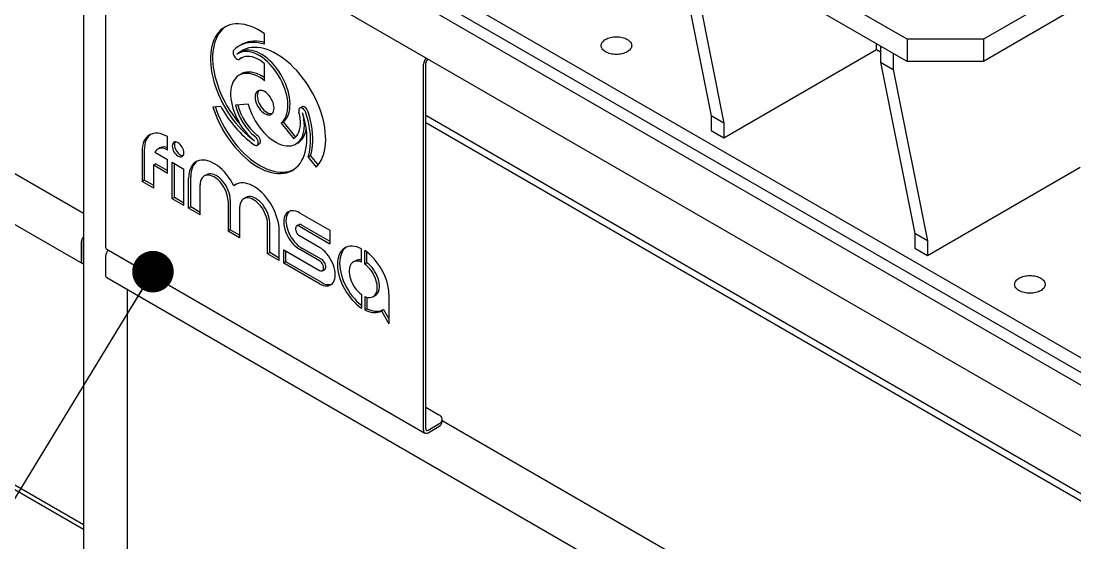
# Model space of a CAD drawing. Header units: millimetres. Extents: x 1293 to 41893, y 1011 to 26911.
# Drawn here: x 5289 to 6070, y 21392 to 21778 of the extents above; entities that cross this region are included whole.
import ezdxf

# ---------------------------------------------------------------- set-up
doc = ezdxf.new("R2010")
doc.units = ezdxf.units.MM
doc.header["$LTSCALE"] = 50
for name, color, linetype in [('CAPA_1', 7, 'Continuous'), ('MAQUINAS', 11, 'Continuous'), ('STRUC', 4, 'Continuous')]:
    doc.layers.add(name, color=color, linetype=linetype)
doc.dimstyles.new('SLDDIMSTYLE2', dxfattribs={"dimtxt": 0.18, "dimasz": 30.769231, "dimexe": 0, "dimexo": 0.0625, "dimgap": 0, "dimtad": 0, "dimtih": 1, "dimtoh": 1, "dimdec": 0, "dimrnd": 1e-09, "dimzin": 0, "dimdsep": 46, "dimtxsty": 'Standard', "dimblk1": 'DOT', "dimblk2": 'DOT', "dimsah": 1, "dimcen": 0.09, "dimadec": 0, "dimazin": 0, "dimtfac": 30.769231, "dimtdec": 0, "dimtofl": 0, "dimtmove": 0, "dimatfit": 3, "dimldrblk": 'DOT', "dimfxl": 1, "dimfrac": 2, "dimtolj": 1, "dimtzin": 0, "dimarcsym": 0})

# ---------------------------------------------------------------- blocks, each defined once
blk = doc.blocks.new('_Dot')
at = {"color": 0, "linetype": 'ByBlock', "lineweight": -2}
blk.add_line((-0.5, 0), (-1, 0), dxfattribs=at)
at = {"color": 0, "linetype": 'ByBlock', "const_width": 0.5}
blk.add_lwpolyline([(-0.25, 0, 1), (0.25, 0, 1)], format="xyb", close=True, dxfattribs=at)

msp = doc.modelspace()

# ---------------------------------------------------------------- linework, layer by layer
at = {"color": 7, "linetype": 'Continuous', "lineweight": 25}
for p, q in [((6321.8907492, 21365.9189006), (4397.9894335, 22476.5634894)), ((4397.3947699, 22439.3173358), (6289.9317767, 21346.7789771)), ((5335.524534, 21635.9376985), (4414.5131048, 22167.6262793)), ((4398.2362867, 22139.4332408), (5334.6830172, 21598.8340503)), ((4413.671588, 21937.7621488), (5335.524534, 21405.5877707)), ((4413.671588, 21934.3060211), (5335.524534, 21402.131643)), ((5335.524534, 21896.7746074), (5335.524534, 21267.5210397)), ((5351.8016823, 21882.6871532), (5351.8016823, 21611.5215706)), ((5469.676386, 21761.2605577), (5469.676386, 21769.0977515)), ((5452.4169991, 21760.9962408), (5450.8066813, 21760.0666241)), ((5451.9114512, 21755.4975338), (5450.3011334, 21754.5679171)), ((5451.0559628, 21750.2837013), (5452.6662807, 21751.213318)), ((5452.6662807, 21751.213318), (5452.8281349, 21751.323372)), ((5453.1197494, 21751.5449376), (5452.8281349, 21751.323372)), ((5590.798023, 21750.3803022), (5590.7245784, 21750.3379035)), ((5469.676386, 21734.2805725), (5469.676386, 21746.8297406)), ((5587.5039427, 21475.453552), (5587.5039427, 21746.6191345)), ((5589.1142606, 21476.3831687), (5589.1142606, 21747.5487512)), ((5452.3516491, 21739.2751257), (5450.7413312, 21738.345509)), ((5457.4910335, 21716.9430015), (5448.1115281, 21716.1043324)), ((5437.3205798, 21715.139459), (5431.3795637, 21714.6082426)), ((5497.3717933, 21714.9749556), (5495.7614754, 21714.0453389)), ((5483.4720564, 21703.8037096), (5481.8617386, 21702.8740929)), ((5481.8617386, 21702.8740929), (5491.186839, 21691.2737566)), ((5483.4720564, 21703.8037096), (5492.6124683, 21692.4331241)), ((6257.3513501, 21317.3816583), (5589.1142606, 21703.1467189)), ((5397.8000981, 21682.9340255), (5397.8000981, 21692.8739888)), ((5464.1298378, 21686.5382673), (5465.7401556, 21687.467884)), ((5491.2260808, 21691.2964104), (5491.186839, 21691.2737566)), ((5491.1942577, 21691.275364), (5491.186839, 21691.2737566)), ((5492.8233953, 21687.4506896), (5494.4337132, 21688.3803063)), ((5378.8631461, 21681.8387397), (5378.8631461, 21659.7720212)), ((5380.4734639, 21682.7683564), (5380.4734639, 21660.701638)), ((5388.3711247, 21681.3198821), (5397.8000981, 21675.8766516)), ((5392.1070538, 21684.5868514), (5390.4967359, 21683.6572347)), ((5503.6249159, 21678.7337441), (5502.014598, 21677.8041273)), ((5502.0167843, 21677.8122438), (5502.014598, 21677.8041273)), ((5502.014598, 21677.8041273), (5507.9732083, 21670.3916728)), ((5503.6271021, 21678.7418605), (5502.0167843, 21677.8122438)), ((5503.6271021, 21678.7418605), (5503.6249159, 21678.7337441)), ((5503.6249159, 21678.7337441), (5509.2132983, 21671.7818494)), ((5389.0810627, 21672.8293138), (5387.4707448, 21671.8996971)), ((5387.4707448, 21654.8029603), (5387.4707448, 21671.8996971)), ((5387.4707448, 21671.8996971), (5397.8000981, 21665.9366883)), ((5389.0810627, 21672.8293138), (5397.8000981, 21667.7959217)), ((5397.8000981, 21665.9366883), (5397.8000981, 21675.8766516)), ((5401.2432159, 21673.888982), (5409.8510102, 21668.9198081)), ((5401.2432159, 21646.852282), (5401.2432159, 21673.888982)), ((5402.8535337, 21647.7818987), (5402.8535337, 21672.9593653)), ((5409.8510102, 21641.883108), (5409.8510102, 21668.9198081)), ((5413.294128, 21639.8954385), (5413.294128, 21662.1609562)), ((5414.9044458, 21640.8250552), (5414.9044458, 21663.0905728)), ((5426.5380357, 21664.7102686), (5424.9277179, 21663.7806519)), ((5380.4734639, 21660.701638), (5378.8631461, 21659.7720212)), ((5387.4707448, 21654.8029603), (5378.8631461, 21659.7720212)), ((5387.4707448, 21656.6621937), (5380.4734639, 21660.701638)), ((5421.9019224, 21634.9262645), (5421.9019224, 21657.1657939)), ((5448.4743712, 21657.4924607), (5446.8640534, 21656.562844)), ((5448.9369109, 21657.8512672), (5448.4743712, 21657.4924607)), ((5402.8535337, 21647.7818987), (5401.2432159, 21646.852282)), ((5409.8510102, 21641.883108), (5401.2432159, 21646.852282)), ((5409.8510102, 21643.7423414), (5402.8535337, 21647.7818987)), ((5455.8039823, 21647.8153973), (5454.1936645, 21646.8857806)), ((5414.9044458, 21640.8250552), (5413.294128, 21639.8954385)), ((5421.9019224, 21634.9262645), (5413.294128, 21639.8954385)), ((5421.9019224, 21636.7854979), (5414.9044458, 21640.8250552)), ((5442.5600746, 21645.2660848), (5442.5600746, 21623.0005671)), ((5444.1703925, 21646.1957015), (5444.1703925, 21623.9301838)), ((5451.1680321, 21640.2968167), (5451.1680321, 21618.031299)), ((5495.5621773, 21636.4371417), (5517.9203601, 21623.5300375)), ((5444.1703925, 21623.9301838), (5442.5600746, 21623.0005671)), ((5451.1680321, 21618.031299), (5442.5600746, 21623.0005671)), ((5451.1680321, 21619.8905324), (5444.1703925, 21623.9301838)), ((5471.8261843, 21606.1056016), (5471.8261843, 21628.345131)), ((5473.4365022, 21607.0352183), (5473.4365022, 21629.2747477)), ((5480.4339787, 21601.1364277), (5480.4339787, 21623.4019454)), ((5494.9967019, 21627.6422512), (5493.386384, 21626.7126345)), ((5495.5621773, 21626.4971784), (5517.9203601, 21613.5900743)), ((5497.1724952, 21627.4267951), (5517.9203601, 21615.4493077)), ((5517.9203601, 21623.5300375), (5517.9203601, 21613.5900743)), ((5335.2780111, 21615.6274951), (5335.2780111, 21601.5242022)), ((5510.3245447, 21610.8679714), (5495.5621773, 21619.3901047)), ((5333.8411701, 21614.7980245), (5333.8411701, 21600.6947316)), ((5352.7451698, 21609.4362401), (5588.4474302, 21473.3682215)), ((5483.8770965, 21609.0887213), (5510.3245447, 21593.8209344)), ((5483.8770965, 21599.1487581), (5483.8770965, 21609.0887213)), ((5485.4874143, 21600.0783748), (5485.4874143, 21608.1591046)), ((5510.3245447, 21600.9280082), (5495.5621773, 21609.4501415)), ((5511.9348626, 21601.8576249), (5497.1724952, 21610.3797582)), ((5541.5074178, 21599.8602934), (5541.5074178, 21609.8383324)), ((5543.8832966, 21598.4887278), (5543.8832966, 21608.4667667)), ((5545.4936144, 21599.4183445), (5545.4936144, 21607.3413755)), ((5351.8016823, 21604.4296415), (5351.8016823, 21590.3263486)), ((5473.4365022, 21607.0352183), (5471.8261843, 21606.1056016)), ((5480.4339787, 21601.1364277), (5471.8261843, 21606.1056016)), ((5480.4339787, 21602.9956611), (5473.4365022, 21607.0352183)), ((5485.4874143, 21600.0783748), (5483.8770965, 21599.1487581)), ((5511.9348626, 21584.8105879), (5485.4874143, 21600.0783748)), ((5536.9220006, 21600.9135675), (5535.3116828, 21599.9839508)), ((5545.4936144, 21599.4183445), (5543.8832966, 21598.4887278)), ((5510.3245447, 21583.8809712), (5483.8770965, 21599.1487581)), ((5512.500338, 21593.6054784), (5514.1106559, 21594.5350951)), ((5352.6435294, 21588.4656673), (6139.0615659, 21134.4761983)), ((5368.0788307, 21267.5210397), (5368.0788307, 21579.5550575)), ((5561.7483479, 21576.1946083), (5561.7483479, 21554.1946296)), ((5541.5074178, 21575.8986036), (5541.5074178, 21565.9205647)), ((5543.8832966, 21574.527038), (5543.8832966, 21564.548999)), ((5545.4936144, 21573.9601341), (5545.4936144, 21565.4786157)), ((5550.0790316, 21574.4033806), (5551.6893495, 21575.3329973)), ((5545.4936144, 21565.4786157), (5543.8832966, 21564.548999)), ((5556.4129896, 21564.1455358), (5554.8026717, 21563.2159191)), ((5557.7742862, 21564.7966755), (5556.1639683, 21563.8670588)), ((5556.1639683, 21563.8670588), (5561.7483479, 21554.1946296)), ((5557.7742862, 21564.7966755), (5561.7483479, 21557.9133986)), ((5589.1142606, 21492.5390387), (5598.8664287, 21486.9092319)), ((5601.2901254, 21481.6718003), (5601.2901254, 21483.5313359)), ((6156.762906, 21161.8468777), (5601.2901254, 21482.5144883)), ((5590.7245784, 21475.4532497), (5598.8664287, 21480.1534399)), ((5590.7245784, 21473.5937141), (5598.8664287, 21478.2939043))]:
    msp.add_line(p, q, dxfattribs=at)
at = {"color": 7, "linetype": 'Continuous', "lineweight": 25, "flags": 128}
for points in [[(5469.676386, 21769.0977515), (5467.1981003, 21770.7282479), (5464.7137839, 21772.1664616), (5462.2350197, 21773.405687), (5459.7733649, 21774.4401462), (5457.3402969, 21775.2650162), (5454.9471598, 21775.8764509), (5452.6051115, 21776.2715996), (5450.3250717, 21776.44862), (5448.1176709, 21776.4066866), (5445.9932012, 21776.145995), (5443.9615677, 21775.6677607), (5442.0322429, 21774.9742134), (5440.2142222, 21774.0685867), (5438.5159821, 21772.9551031), (5436.9454404, 21771.6389542), (5435.5099199, 21770.1262765), (5434.2161135, 21768.4241227), (5433.0700536, 21766.5404291), (5432.0770837, 21764.4839783), (5431.2418334, 21762.2643585), (5430.5681971, 21759.8919185), (5430.0593155, 21757.3777198), (5429.7175613, 21754.7334848), (5429.5445279, 21751.971542), (5429.5410221, 21749.1047689), (5429.7070603, 21746.1465317), (5430.0418682, 21743.1106231), (5430.5438848, 21740.011198), (5431.2107696, 21736.8627072), (5432.0394132, 21733.6798305), (5433.025952, 21730.4774079), (5434.1657864, 21727.2703706), (5435.4536019, 21724.0736713), (5436.8833942, 21720.9022144), (5438.4484969, 21717.7707868), (5440.1416128, 21714.6939886), (5441.9548477, 21711.6861654), (5443.8797475, 21708.7613408), (5445.9073376, 21705.9331519), (5448.0281642, 21703.2147849), (5450.2323392, 21700.6189141), (5452.5095856, 21698.1576427), (5454.8492859, 21695.8424462), (5457.2405313, 21693.6841193), (5459.6721727, 21691.6927249), (5462.1328727, 21689.8775479)], [(5440.997741, 21774.4918564), (5440.1262999, 21773.8847198), (5438.5557583, 21772.5685709), (5437.1202377, 21771.0558932), (5435.8264314, 21769.3537394), (5434.6803715, 21767.4700458), (5433.6874016, 21765.413595), (5432.8521513, 21763.1939752), (5432.1785149, 21760.8215352), (5431.6696333, 21758.3073365), (5431.3278791, 21755.6631015), (5431.1548458, 21752.9011587), (5431.15134, 21750.0343856), (5431.3173781, 21747.0761484), (5431.652186, 21744.0402398), (5432.1542027, 21740.9408147), (5432.8210875, 21737.7923239), (5433.649731, 21734.6094472), (5434.6362698, 21731.4070246), (5435.7761042, 21728.1999873), (5437.0639198, 21725.003288), (5438.4937121, 21721.8318311), (5440.0588148, 21718.7004035), (5441.7519306, 21715.6236054), (5443.5651655, 21712.6157821), (5445.4900654, 21709.6909575), (5447.5176554, 21706.8627686), (5449.638482, 21704.1444016), (5451.733318, 21701.6721749)], [(5469.676386, 21762.6473787), (5468.8225159, 21762.8553643), (5466.406188, 21763.3095026), (5464.0479471, 21763.5506672), (5461.7577742, 21763.5778374), (5459.5453622, 21763.3908982), (5457.4200751, 21762.9906408), (5455.390908, 21762.3787593), (5453.4664491, 21761.5578434), (5452.4169991, 21760.9962408)], [(5446.7900343, 21756.9503488), (5446.4463738, 21756.4216132), (5446.273161, 21755.717746), (5446.2816613, 21754.884525), (5446.4713218, 21753.9761411), (5446.8298075, 21753.0516736), (5447.3338032, 21752.1712476), (5447.9505303, 21751.3921242), (5448.6398781, 21750.7649758), (5449.3570131, 21750.3305907), (5450.0552943, 21750.1172203), (5450.6893073, 21750.1387417), (5451.2178171, 21750.3937553)], [(5469.676386, 21761.2605577), (5467.2121981, 21761.9257476), (5464.7958702, 21762.3798859), (5462.4376292, 21762.6210505), (5460.1474563, 21762.6482207), (5457.9350444, 21762.4612815), (5455.8097573, 21762.0610241), (5453.7805902, 21761.4491426), (5451.8561312, 21760.6282267), (5450.0445257, 21759.6017508), (5448.3534409, 21758.3740595), (5446.7900343, 21756.9503488)], [(5507.9732083, 21670.3916728), (5509.3622024, 21671.9683372), (5510.6073968, 21673.7319287), (5511.7029856, 21675.6742245), (5512.6438608, 21677.7861688), (5513.4256357, 21680.0579148), (5514.0446651, 21682.4788704), (5514.4980628, 21685.0377482), (5514.7837151, 21687.7226173), (5514.9002899, 21690.5209598), (5514.8472438, 21693.4197284), (5514.6248241, 21696.4054077), (5514.2340678, 21699.4640773), (5513.6767968, 21702.581476), (5512.9556094, 21705.7430692), (5512.073868, 21708.934116), (5511.0356838, 21712.1397383), (5509.8458973, 21715.3449901), (5508.5100557, 21718.5349269), (5507.0343874, 21721.6946759), (5505.4257727, 21724.8095047), (5503.6917116, 21727.8648907), (5501.8402891, 21730.8465882), (5499.8801375, 21733.7406951), (5497.8203958, 21736.5337178), (5495.6706675, 21739.212634), (5493.4409757, 21741.7649532), (5491.1417162, 21744.1787755), (5488.7836092, 21746.4428464), (5486.3776493, 21748.5466098), (5483.9350541, 21750.480257), (5481.4672123, 21752.2347724), (5478.98563, 21753.8019757), (5476.5018775, 21755.1745598), (5474.0275351, 21756.3461252), (5471.5741395, 21757.3112094), (5469.1531295, 21758.0653128), (5466.7757929, 21758.6049193), (5464.453214, 21758.9275132), (5462.1962217, 21759.0315903), (5460.0153392, 21758.9166654), (5457.9207348, 21758.5832743), (5455.9221744, 21758.0329714), (5454.0289763, 21757.2683224), (5452.2499674, 21756.2928927), (5450.5934423, 21755.1112299), (5449.0671245, 21753.7288437)], [(5481.8617386, 21702.8740929), (5483.0347438, 21703.9585081), (5484.0662832, 21705.2389185), (5484.9480514, 21706.705015), (5485.672949, 21708.3449935), (5486.2351394, 21710.1456497), (5486.6300964, 21712.092486), (5486.8546399, 21714.1698274), (5486.9069619, 21716.3609484), (5486.7866414, 21718.6482076), (5486.4946469, 21721.0131891), (5486.0333295, 21723.4368515), (5485.4064034, 21725.899681), (5484.6189163, 21728.3818483), (5483.6772086, 21730.8633683), (5482.5888623, 21733.3242615), (5481.3626401, 21735.7447141), (5480.0084149, 21738.1052381), (5478.5370901, 21740.3868278), (5476.9605119, 21742.5711134), (5475.2913741, 21744.6405081), (5473.5431155, 21746.5783506), (5471.7298121, 21748.3690383), (5469.8660635, 21749.9981537), (5467.9668756, 21751.4525802), (5466.0475394, 21752.7206075), (5464.1235085, 21753.7920263), (5462.2102738, 21754.6582102), (5460.3232397, 21755.312185), (5458.4775995, 21755.7486854), (5456.6882131, 21755.9641969), (5454.9694877, 21755.9569845), (5453.3352614, 21755.7271061), (5451.798692, 21755.2764125), (5450.3721511, 21754.6085326), (5449.0671245, 21753.7288437)], [(5453.613278, 21757.064465), (5452.2037601, 21756.0408466), (5450.9833314, 21754.9617416)], [(5483.4720564, 21703.8037096), (5484.6450616, 21704.8881248), (5485.676601, 21706.1685352), (5486.5583692, 21707.6346317), (5487.2832668, 21709.2746102), (5487.8454573, 21711.0752664), (5488.2404142, 21713.0221027), (5488.4649577, 21715.0994441), (5488.5172798, 21717.2905652), (5488.3969592, 21719.5778243), (5488.1049647, 21721.9428058), (5487.6436473, 21724.3664682), (5487.0167213, 21726.8292977), (5486.2292342, 21729.311465), (5485.2875264, 21731.792985), (5484.1991801, 21734.2538782), (5482.9729579, 21736.6743308), (5481.6187327, 21739.0348548), (5480.1474079, 21741.3164445), (5478.5708298, 21743.5007301), (5476.9016919, 21745.5701248), (5475.1534333, 21747.5079673), (5473.3401299, 21749.298655), (5471.4763814, 21750.9277704), (5469.5771934, 21752.3821969), (5467.6578573, 21753.6502243), (5465.7338263, 21754.721643), (5463.8205916, 21755.5878269), (5461.9335576, 21756.2418017), (5460.0879173, 21756.6783021), (5458.2985309, 21756.8938136), (5456.5798055, 21756.8866012), (5454.9455792, 21756.6567228), (5453.4090099, 21756.2060292), (5451.982469, 21755.5381493), (5451.9114512, 21755.4975338)], [(5469.676386, 21746.8297406), (5467.8459439, 21748.2668975), (5465.9917747, 21749.5051374), (5464.1323514, 21750.5321236), (5462.2861998, 21751.3376241), (5460.4717131, 21751.9136136), (5458.7069693, 21752.2543536), (5457.0095505, 21752.3564493), (5455.3963684, 21752.2188834), (5453.8834951, 21751.8430265), (5452.4860036, 21751.2326233), (5451.2178171, 21750.3937553)], [(5469.676386, 21736.3997219), (5469.3790903, 21736.6037115), (5467.4564677, 21737.8072604), (5465.534316, 21738.8111457), (5463.6281112, 21739.6072848), (5461.7532008, 21740.1892674), (5459.9246807, 21740.552408), (5458.157273, 21740.6937826), (5456.4652077, 21740.612253), (5454.8621084, 21740.3084756), (5453.3608824, 21739.7848964), (5452.3516491, 21739.2751257)], [(5469.676386, 21734.2805725), (5467.7687724, 21735.6740948), (5465.8461499, 21736.8776437), (5463.9239982, 21737.881529), (5462.0177933, 21738.6776681), (5460.142883, 21739.2596507), (5458.3143629, 21739.6227913), (5456.5469551, 21739.7641659), (5454.8548898, 21739.6826363), (5453.2517906, 21739.3788589), (5451.7505645, 21738.8552797), (5450.3632987, 21738.116114), (5449.1011625, 21737.1673133), (5447.9743179, 21736.0165168), (5446.9918377, 21734.6729899), (5446.1616322, 21733.1475499), (5445.4903856, 21731.4524789), (5444.9835026, 21729.6014245), (5444.6450641, 21727.6092904), (5444.4777952, 21725.4921159), (5444.4830426, 21723.2669474), (5444.6607639, 21720.9517007), (5445.0095284, 21718.5650166), (5445.5265279, 21716.1261114), (5446.2076, 21713.6546218), (5447.0472609, 21711.1704466), (5448.0387503, 21708.6935871), (5449.1740852, 21706.2439854), (5450.4441247, 21703.8413644), (5451.838643, 21701.5050683), (5453.3464124, 21699.2539079), (5454.9552931, 21697.106008), (5456.6523315, 21695.0786624), (5458.423864, 21693.188194), (5460.2556271, 21691.4498237), (5462.1328727, 21689.8775479)], [(5476.6880291, 21714.0428059), (5476.6014139, 21715.3636827), (5476.3437011, 21716.7520389), (5475.9212364, 21718.1736885), (5475.3444223, 21719.5936259), (5474.6274619, 21720.9768875), (5473.7880091, 21722.2894127), (5472.846734, 21723.4988829), (5471.826814, 21724.5755168), (5470.7533629, 21725.4928042), (5469.6528125, 21726.2281584), (5468.5522622, 21726.7634726), (5467.4788111, 21727.0855655), (5466.4588911, 21727.1865061), (5465.517616, 21727.063809), (5464.6781632, 21726.7204954), (5463.9612028, 21726.1650187), (5463.3843887, 21725.4110567), (5462.961924, 21724.4771744), (5462.7042112, 21723.3863671), (5462.617596, 21722.1654941), (5462.7042112, 21720.8446173), (5462.961924, 21719.4562611), (5463.3843887, 21718.0346114), (5463.9612028, 21716.614674), (5464.6781632, 21715.2314125), (5465.517616, 21713.9188872), (5466.4588911, 21712.7094171), (5467.4788111, 21711.6327832), (5468.5522622, 21710.7154958), (5469.6528125, 21709.9801415), (5470.7533629, 21709.4448274), (5471.826814, 21709.1227345), (5472.846734, 21709.0217938), (5473.7880091, 21709.1444909), (5474.6274619, 21709.4878046), (5475.3444223, 21710.0432812), (5475.9212364, 21710.7972433), (5476.3437011, 21711.7311256), (5476.6014139, 21712.8219329), (5476.6880291, 21714.0428059)], [(5465.5493012, 21727.0719459), (5464.9947065, 21726.3406734), (5464.5722418, 21725.4067911), (5464.314529, 21724.3159838), (5464.2279138, 21723.0951108), (5464.314529, 21721.774234), (5464.5722418, 21720.3858778), (5464.9947065, 21718.9642281), (5465.5715206, 21717.5442907), (5466.288481, 21716.1610292), (5467.1279338, 21714.8485039), (5468.0692089, 21713.6390338), (5469.0891289, 21712.5623999), (5470.16258, 21711.6451125), (5471.2631304, 21710.9097582), (5472.3636807, 21710.3744441), (5473.4371319, 21710.0523512), (5474.4570519, 21709.9514105), (5475.3666417, 21710.0659707)], [(5457.4910335, 21716.9430015), (5458.2256418, 21714.465064), (5459.116725, 21711.9811046), (5460.1571085, 21709.5111228), (5461.3384158, 21707.0750054), (5462.6511356, 21704.6923664), (5464.0846988, 21702.3823897), (5465.6275631, 21700.1636737), (5467.2673063, 21698.0540822), (5468.9907261, 21696.0706004), (5470.7839466, 21694.2291982), (5472.6325299, 21692.5447014), (5474.5215921, 21691.0306726), (5476.4359238, 21689.6993019), (5478.3601117, 21688.5613087), (5480.2786636, 21687.6258555), (5482.1761323, 21686.9004739), (5484.0372406, 21686.3910043), (5485.8470038, 21686.1015487), (5487.5908509, 21686.0344376), (5489.2547414, 21686.1902113), (5490.8252786, 21686.5676157), (5492.2898176, 21687.163612), (5493.6365666, 21687.9734018), (5494.8546825, 21688.9904649), (5495.9343577, 21690.2066127), (5496.8668993, 21691.6120534), (5497.644799, 21693.1954713), (5498.2617937, 21694.9441176), (5498.7129156, 21696.8439132), (5498.9945326, 21698.8795621), (5499.1043772, 21701.0346744), (5499.0415652, 21703.2918984), (5498.8066021, 21705.6330604), (5498.4013798, 21708.0393106), (5497.8291609, 21710.4912754)], [(5431.3795637, 21714.6082426), (5432.4688553, 21711.4010818), (5433.7079774, 21708.1992766), (5435.0911528, 21705.0177554), (5436.6119323, 21701.8713518), (5438.2632255, 21698.7747359), (5440.0373332, 21695.7423456), (5441.9259837, 21692.7883191), (5443.9203713, 21689.9264296), (5446.0111972, 21687.1700205), (5448.1887131, 21684.5319435), (5450.4427663, 21682.0244984), (5452.7628473, 21679.6593763), (5455.138139, 21677.4476042), (5457.5575666, 21675.3994946), (5460.0098496, 21673.5245967), (5462.4835543, 21671.8316521), (5464.9671473, 21670.3285541), (5467.4490487, 21669.0223109), (5469.9176869, 21667.9190127), (5472.361552, 21667.0238037), (5474.7692494, 21666.3408577), (5477.1295535, 21665.8733589), (5479.4314593, 21665.623487), (5481.6642343, 21665.5924071), (5483.8174684, 21665.7802641), (5485.8811221, 21666.186182), (5487.8455737, 21666.8082683), (5489.701664, 21667.6436225), (5491.4407392, 21668.6883499), (5493.0546907, 21669.9375794), (5494.5359937, 21671.3854866), (5495.8777417, 21673.0253206), (5497.0736787, 21674.8494358), (5498.1182287, 21676.8493273), (5499.0065216, 21679.0156707), (5499.7344158, 21681.3383655), (5500.2985175, 21683.8065822), (5500.6961965, 21686.4088129), (5500.9255988, 21689.1329247), (5500.9856546, 21691.9662167), (5500.8760841, 21694.8954786), (5500.5973981, 21697.9070529), (5500.1508959, 21700.9868982), (5499.5386594, 21704.120655), (5498.7635431, 21707.2937121), (5497.8291609, 21710.4912754)], [(5433.2354856, 21714.77419), (5434.0791731, 21712.3306985), (5435.3182953, 21709.1288933), (5436.7014706, 21705.9473721), (5438.2222501, 21702.8009685), (5439.8735433, 21699.7043526), (5441.647651, 21696.6719623), (5443.5363015, 21693.7179358), (5445.5306892, 21690.8560463), (5447.6215151, 21688.0996372), (5449.7990309, 21685.4615602), (5452.0530841, 21682.9541151), (5454.3731652, 21680.588993), (5456.7484569, 21678.3772209), (5459.1678844, 21676.3291113), (5461.6201674, 21674.4542134), (5464.0938722, 21672.7612688), (5466.5774651, 21671.2581708), (5469.0593666, 21669.9519276), (5471.5280048, 21668.8486294), (5473.9718698, 21667.9534204), (5476.3795673, 21667.2704744), (5478.7398713, 21666.8029756), (5481.0417771, 21666.5531037), (5483.2745522, 21666.5220238), (5485.4277862, 21666.7098808), (5487.4914399, 21667.1157987), (5489.4558915, 21667.737885), (5491.1215686, 21668.475169)], [(5491.1942577, 21691.275364), (5492.3948122, 21692.2226073), (5493.4477781, 21693.3850873), (5494.3426646, 21694.7512223), (5495.0705558, 21696.3074014), (5495.6241998, 21698.0381201), (5495.9980806, 21699.9261352), (5496.1884731, 21701.9526363), (5496.1934805, 21704.0974332), (5496.0130529, 21706.3391571), (5495.6489878, 21708.6554736), (5495.1049125, 21711.0233051)], [(5500.3190081, 21710.4410499), (5499.945523, 21711.3639007), (5499.4292664, 21712.2370819), (5498.8038145, 21713.0038038), (5498.1098453, 21713.6142005), (5497.392493, 21714.0285731), (5496.6984125, 21714.2199719), (5496.0727453, 21714.1759486), (5495.5561834, 21713.8993665), (5495.1823228, 21713.4082138), (5494.9754786, 21712.7344339), (5494.9491033, 21711.9218481), (5495.1049125, 21711.0233051)], [(5501.9293259, 21711.3706666), (5501.5558408, 21712.2935174), (5501.0395842, 21713.1666986), (5500.4141323, 21713.9334205), (5499.7201631, 21714.5438172), (5499.0028108, 21714.9581898), (5498.3087303, 21715.1495886), (5497.6830632, 21715.1055653), (5497.3717933, 21714.9749556)], [(5502.0167843, 21677.8122438), (5502.6808924, 21680.2718616), (5503.1835109, 21682.8685539), (5503.5225128, 21685.5913304), (5503.696463, 21688.4286673), (5503.7046253, 21691.3685558), (5503.5469654, 21694.3985529), (5503.2241503, 21697.5058346), (5502.7375464, 21700.6772494), (5502.0892133, 21703.8993746), (5501.2818949, 21707.1585729), (5500.3190081, 21710.4410499)], [(5503.6271021, 21678.7418605), (5504.2912102, 21681.2014783), (5504.7938288, 21683.7981706), (5505.1328306, 21686.5209471), (5505.3067808, 21689.358284), (5505.3149432, 21692.2981725), (5505.1572832, 21695.3281696), (5504.8344681, 21698.4354513), (5504.3478643, 21701.6068661), (5503.6995311, 21704.8289913), (5502.8922127, 21708.0881896), (5501.9293259, 21711.3706666)], [(5397.8000981, 21692.8739888), (5395.9385791, 21693.842711), (5394.0950914, 21694.5902302), (5392.2874916, 21695.1093057), (5390.5332886, 21695.3949096), (5388.8494743, 21695.4442754), (5387.2523586, 21695.256925), (5385.7574116, 21694.8346731), (5384.3791139, 21694.1816097), (5383.1308162, 21693.3040606), (5382.0246098, 21692.2105261), (5381.0712098, 21690.9115985), (5380.2798511, 21689.4198595), (5379.6581992, 21687.7497588), (5379.2122755, 21685.9174733), (5378.9463993, 21683.9407512), (5378.8631461, 21681.8387397)], [(5385.2399823, 21694.6227214), (5384.741134, 21694.2336773), (5383.6349276, 21693.1401428), (5382.6815276, 21691.8412152), (5381.890169, 21690.3494762), (5381.268517, 21688.6793755), (5380.8225933, 21686.84709), (5380.5567171, 21684.8703679), (5380.4734639, 21682.7683564)], [(5465.7401556, 21687.467884), (5465.9875884, 21687.651725), (5466.346455, 21688.1618199), (5466.5365397, 21688.8508471), (5466.5454798, 21689.6739938), (5466.3726939, 21690.5777243), (5466.0294196, 21691.5032622), (5465.5379825, 21692.3904124), (5464.9303449, 21693.1814768), (5464.2460259, 21693.8250063)], [(5494.4337132, 21688.3803063), (5495.2468844, 21688.9030185), (5496.4650003, 21689.9200816), (5497.5446755, 21691.1362294), (5498.4772171, 21692.5416701), (5499.2551169, 21694.125088), (5499.8721115, 21695.8737343), (5500.3232334, 21697.7735299), (5500.4865097, 21698.7833759)], [(5409.8510102, 21680.9471636), (5409.7683121, 21681.9644996), (5409.5233956, 21683.0382212), (5409.1256728, 21684.1270659), (5408.5904279, 21685.18919), (5407.9382302, 21686.1837767), (5407.1941432, 21687.0726046), (5406.3867617, 21687.8215165), (5405.5471131, 21688.4017322), (5404.7074644, 21688.7909543), (5403.9000829, 21688.9742252), (5403.1559959, 21688.9445018), (5402.5037982, 21688.7029266), (5401.9685533, 21688.258783), (5401.5708305, 21687.6291393), (5401.325914, 21686.8381922), (5401.2432159, 21685.9163376), (5401.325914, 21684.8990016), (5401.5708305, 21683.82528), (5401.9685533, 21682.7364353), (5402.5037982, 21681.6743112), (5403.1559959, 21680.6797245), (5403.9000829, 21679.7908966), (5404.7074644, 21679.0419846), (5405.5471131, 21678.461769), (5406.3867617, 21678.0725469), (5407.1941432, 21677.889276), (5407.9382302, 21677.9189993), (5408.5904279, 21678.1605746), (5409.1256728, 21678.6047182), (5409.5233956, 21679.2343619), (5409.7683121, 21680.0253089), (5409.8510102, 21680.9471636)], [(5403.4176187, 21688.9800784), (5403.1811484, 21688.558756), (5402.9362319, 21687.7678089), (5402.8535337, 21686.8459543), (5402.9362319, 21685.8286183), (5403.1811484, 21684.7548967), (5403.5788712, 21683.666052), (5404.114116, 21682.6039279), (5404.7663137, 21681.6093412), (5405.5104007, 21680.7205133), (5406.3177822, 21679.9716013), (5407.1574309, 21679.3913857), (5407.9970796, 21679.0021636), (5408.804461, 21678.8188927), (5409.2869253, 21678.8130395)], [(5461.8493952, 21686.9210512), (5462.5665409, 21686.526936), (5463.2560103, 21686.357622), (5463.8729619, 21686.4241211), (5464.3772706, 21686.7221083), (5464.7361372, 21687.2322032), (5464.9262219, 21687.9212304), (5464.935162, 21688.7443771), (5464.7623761, 21689.6481076), (5464.4191017, 21690.5736455), (5463.9276647, 21691.4607957), (5463.320027, 21692.2518601), (5462.635708, 21692.8953896)], [(5397.8000981, 21682.9340255), (5396.4836328, 21683.5967338), (5395.1886387, 21684.0540917), (5393.9362368, 21684.2986398), (5392.7468534, 21684.3263894), (5391.6398872, 21684.1368882), (5390.6333924, 21683.7332267), (5389.7437847, 21683.1219886), (5388.9855734, 21682.3131431), (5388.3711247, 21681.3198821)], [(5446.8640534, 21656.562844), (5445.668444, 21658.7810082), (5444.3536695, 21660.9313173), (5442.9313894, 21662.9947017), (5441.4142169, 21664.9528631), (5439.8156065, 21666.788436), (5438.149735, 21668.4851423), (5436.4313757, 21670.0279352), (5434.6757673, 21671.4031329), (5432.898479, 21672.5985399), (5431.1152721, 21673.6035551), (5429.3419603, 21674.4092658), (5427.5942699, 21675.0085268), (5425.8876996, 21675.3960238), (5424.2373837, 21675.5683203), (5422.6579574, 21675.5238884), (5421.1634275, 21675.2631221), (5419.7670477, 21674.788334), (5418.4812014, 21674.1037346), (5417.3172918, 21673.2153949), (5416.2856406, 21672.1311931), (5415.3953967, 21670.8607439), (5414.6544549, 21669.4153141), (5414.0693862, 21667.807722), (5413.645379, 21666.0522239), (5413.3861934, 21664.1643881), (5413.294128, 21662.1609562)], [(5419.6709643, 21674.7461386), (5418.9276096, 21674.1450116), (5417.8959584, 21673.0608098), (5417.0057145, 21671.7903606), (5416.2647728, 21670.3449308), (5415.679704, 21668.7373386), (5415.2556968, 21666.9818406), (5414.9965112, 21665.0940047), (5414.9044458, 21663.0905728)], [(5442.5600746, 21645.2660848), (5442.4613368, 21646.87196), (5442.1891648, 21648.5500133), (5441.748173, 21650.2717966), (5441.1458374, 21652.0081203), (5440.3923695, 21653.7295485), (5439.5005428, 21655.4068977), (5438.4854766, 21657.0117318), (5437.3643793, 21658.5168439), (5436.1562569, 21659.8967177), (5434.8815908, 21661.1279603), (5433.5619904, 21662.1896982), (5432.2198271, 21663.0639318), (5430.8778545, 21663.7358402), (5429.5588232, 21664.1940324), (5428.2850949, 21664.4307408), (5427.078263, 21664.4419523), (5425.9587871, 21664.227477), (5424.9456456, 21663.7909507), (5424.0560145, 21663.1397741), (5423.3049757, 21662.2849864), (5422.7052616, 21661.241079), (5422.2670392, 21660.0257493), (5421.9977376, 21658.6596008), (5421.9019224, 21657.1657939)], [(5444.1703925, 21646.1957015), (5444.0716546, 21647.8015767), (5443.7994827, 21649.47963), (5443.3584908, 21651.2014133), (5442.7561552, 21652.937737), (5442.0026873, 21654.6591652), (5441.1108607, 21656.3365145), (5440.0957944, 21657.9413485), (5438.9746971, 21659.4464606), (5437.7665747, 21660.8263344), (5436.4919086, 21662.057577), (5435.1723083, 21663.1193149), (5433.8301449, 21663.9935485), (5432.4881724, 21664.6654569), (5431.1691411, 21665.1236491), (5429.8954127, 21665.3603575), (5428.6885808, 21665.371569), (5427.5691049, 21665.1570937), (5426.5559635, 21664.7205674), (5426.5380357, 21664.7102686)], [(5480.4339787, 21623.4019454), (5480.3419133, 21625.5116737), (5480.0827277, 21627.6987588), (5479.6587205, 21629.9438052), (5479.0736518, 21632.2269034), (5478.33271, 21634.5278063), (5477.4424661, 21636.8261091), (5476.4108149, 21639.1014301), (5475.2469053, 21641.3335912), (5473.961059, 21643.5027972), (5472.5646792, 21645.5898111), (5471.0701493, 21647.5761249), (5469.490723, 21649.4441235), (5467.8404071, 21651.1772413), (5466.1338368, 21652.7601084), (5464.3861464, 21654.1786878), (5462.6128346, 21655.4203993), (5460.8296277, 21656.474231), (5459.0523394, 21657.3308374), (5457.296731, 21657.9826219), (5455.5783717, 21658.4238044), (5453.9125003, 21658.6504724), (5452.3138898, 21658.6606158), (5450.7967173, 21658.4541445), (5449.3744372, 21658.0328897), (5448.0596627, 21657.4005871), (5446.8640534, 21656.562844)], [(5471.8261843, 21628.345131), (5471.7303691, 21629.9495638), (5471.4610675, 21631.6266412), (5471.0228451, 21633.3479318), (5470.423131, 21635.0842544), (5469.6720922, 21636.806173), (5468.7824611, 21638.4844959), (5467.7693196, 21640.0907703), (5466.6498437, 21641.597765), (5465.4430118, 21642.9799319), (5464.1692835, 21644.2138391), (5462.8502522, 21645.2785679), (5461.5082796, 21646.1560681), (5460.1661163, 21646.8314633), (5458.8465159, 21647.2933035), (5457.5718498, 21647.5337591), (5456.3637274, 21647.5487537), (5455.2426301, 21647.338033), (5454.2275639, 21646.9051695), (5453.3357372, 21646.2575014), (5452.5822693, 21645.4060087), (5451.9799337, 21644.3651268), (5451.5389419, 21643.1525019), (5451.26677, 21641.7886916), (5451.1680321, 21640.2968167)], [(5473.4365022, 21629.2747477), (5473.3406869, 21630.8791805), (5473.0713854, 21632.5562579), (5472.6331629, 21634.2775485), (5472.0334488, 21636.0138711), (5471.28241, 21637.7357897), (5470.3927789, 21639.4141126), (5469.3796375, 21641.020387), (5468.2601616, 21642.5273817), (5467.0533297, 21643.9095486), (5465.7796013, 21645.1434558), (5464.46057, 21646.2081846), (5463.1185975, 21647.0856848), (5461.7764341, 21647.76108), (5460.4568338, 21648.2229202), (5459.1821677, 21648.4633758), (5457.9740453, 21648.4783704), (5456.8529479, 21648.2676497), (5455.8378817, 21647.8347862), (5455.8039823, 21647.8153973)], [(5495.5621773, 21636.4371417), (5494.1536965, 21637.1518576), (5492.7657544, 21637.6593857), (5491.4185906, 21637.9523251), (5490.1318495, 21638.0264041), (5488.9242948, 21637.8805425), (5487.8135354, 21637.5168672), (5486.8157687, 21636.9406815), (5485.9455443, 21636.1603874), (5485.2155521, 21635.1873634), (5484.6364369, 21634.0357984), (5484.2166437, 21632.7224847), (5483.9622939, 21631.2665735), (5483.8770965, 21629.6892952), (5483.9622939, 21628.0136501), (5484.2166437, 21626.2640728), (5484.6364369, 21624.4660762), (5485.2155521, 21622.645879), (5485.9455443, 21620.8300239), (5486.8157687, 21619.0449901), (5487.8135354, 21617.3168075), (5488.9242948, 21615.6706767), (5490.1318495, 21614.1306021), (5491.4185906, 21612.7190415), (5492.7657544, 21611.4565786), (5494.1536965, 21610.361623), (5495.5621773, 21609.4501415)], [(5488.1447216, 21637.6519796), (5487.5558621, 21637.0900041), (5486.8258699, 21636.1169801), (5486.2467548, 21634.9654151), (5485.8269615, 21633.6521014), (5485.5726117, 21632.1961902), (5485.4874143, 21630.6189119), (5485.5726117, 21628.9432668), (5485.8269615, 21627.1936895), (5486.2467548, 21625.3956929), (5486.8258699, 21623.5754957), (5487.5558621, 21621.7596406), (5488.4260866, 21619.9746068), (5489.4238533, 21618.2464242), (5490.5346127, 21616.6002934), (5491.7421673, 21615.0602188), (5493.0289084, 21613.6486582), (5494.3760723, 21612.3861953), (5495.7640143, 21611.2912397), (5497.1724952, 21610.3797582)], [(5495.5621773, 21626.4971784), (5494.8257345, 21626.8190585), (5494.132091, 21626.9157135), (5493.5215589, 21626.781526), (5493.0296202, 21626.4242947), (5492.6848645, 21625.8647805), (5492.5073277, 21625.1355003), (5492.5073277, 21624.2788372), (5492.6848645, 21623.3445774), (5493.0296202, 21622.3870167), (5493.5215589, 21621.461805), (5494.132091, 21620.6227122), (5494.8257345, 21619.9185035), (5495.5621773, 21619.3901047)], [(5510.3245447, 21583.8809712), (5511.7330256, 21583.1662553), (5513.1209676, 21582.6587272), (5514.4681315, 21582.3657878), (5515.7548726, 21582.2917088), (5516.9624272, 21582.4375704), (5518.0731866, 21582.8012457), (5519.0709534, 21583.3774314), (5519.9411778, 21584.1577255), (5520.67117, 21585.1307495), (5521.2502852, 21586.2823145), (5521.6700784, 21587.5956282), (5521.9244282, 21589.0515394), (5522.0096256, 21590.6288177), (5521.9244282, 21592.3044628), (5521.6700784, 21594.0540401), (5521.2502852, 21595.8520367), (5520.67117, 21597.6722338), (5519.9411778, 21599.4880889), (5519.0709534, 21601.2731227), (5518.0731866, 21603.0013054), (5516.9624272, 21604.6474362), (5515.7548726, 21606.1875108), (5514.4681315, 21607.5990714), (5513.1209676, 21608.8615343), (5511.7330256, 21609.9564899), (5510.3245447, 21610.8679714)], [(5541.5074178, 21609.8383324), (5539.7226136, 21610.6420321), (5537.9642111, 21611.2374804), (5536.2478272, 21611.619389), (5534.5887056, 21611.7843662), (5533.0015814, 21611.7309466), (5531.5005503, 21611.4596048), (5530.0989433, 21610.9727505), (5528.8092084, 21610.2747077), (5527.6428003, 21609.3716758), (5526.610078, 21608.271675), (5525.7202135, 21606.9844746), (5524.9811098, 21605.5215067), (5524.3993312, 21603.8957642), (5523.9800446, 21602.1216858), (5523.7269739, 21600.2150276), (5523.6423664, 21598.1927231), (5523.7269739, 21596.072733), (5523.9800446, 21593.8738855), (5524.3993312, 21591.6157091), (5524.9811098, 21589.3182594), (5525.7202135, 21587.0019406), (5526.610078, 21584.6873245), (5527.6428003, 21582.3949679), (5528.8092084, 21580.1452298), (5530.0989433, 21577.9580909), (5531.5005503, 21575.8529756), (5533.0015814, 21573.8485801), (5534.5887056, 21571.9627059), (5536.2478272, 21570.212102), (5537.9642111, 21568.612316), (5539.7226136, 21567.1775561), (5541.5074178, 21565.9205647)], [(5530.0531871, 21610.9524551), (5529.2531181, 21610.3012925), (5528.2203958, 21609.2012917), (5527.3305313, 21607.9140913), (5526.5914277, 21606.4511234), (5526.0096491, 21604.8253809), (5525.5903625, 21603.0513025), (5525.3372917, 21601.1446443), (5525.2526843, 21599.1223398), (5525.3372917, 21597.0023497), (5525.5903625, 21594.8035022), (5526.0096491, 21592.5453258), (5526.5914277, 21590.2478761), (5527.3305313, 21587.9315573), (5528.2203958, 21585.6169412), (5529.2531181, 21583.3245846), (5530.4195263, 21581.0748466), (5531.7092611, 21578.8877076), (5533.1108681, 21576.7825923), (5534.6118993, 21574.7781968), (5536.1990235, 21572.8923226), (5537.8581451, 21571.1417187), (5539.574529, 21569.5419327), (5541.3329314, 21568.1071728), (5541.5074178, 21567.9755726)], [(5561.7483479, 21576.1946083), (5561.6637405, 21578.3145984), (5561.4106698, 21580.5134459), (5560.9913832, 21582.7716223), (5560.4096046, 21585.069072), (5559.6705009, 21587.3853909), (5558.7806364, 21589.7000069), (5557.7479141, 21591.9923635), (5556.581506, 21594.2421016), (5555.2917711, 21596.4292405), (5553.8901641, 21598.5343558), (5552.389133, 21600.5387514), (5550.8020088, 21602.4246255), (5549.1428872, 21604.1752294), (5547.4265033, 21605.7750154), (5545.6681008, 21607.2097753), (5543.8832966, 21608.4667667)], [(5510.3245447, 21593.8209344), (5511.0609876, 21593.4990544), (5511.7546311, 21593.4023994), (5512.3651631, 21593.5365868), (5512.8571019, 21593.8938182), (5513.2018576, 21594.4533324), (5513.3793943, 21595.1826126), (5513.3793943, 21596.0392757), (5513.2018576, 21596.9735355), (5512.8571019, 21597.9310962), (5512.3651631, 21598.8563079), (5511.7546311, 21599.6954007), (5511.0609876, 21600.3996094), (5510.3245447, 21600.9280082)], [(5514.1106559, 21594.5350951), (5514.4674197, 21594.8234349), (5514.8121754, 21595.3829491), (5514.9897122, 21596.1122293), (5514.9897122, 21596.9688924), (5514.8121754, 21597.9031522), (5514.4674197, 21598.8607129), (5513.975481, 21599.7859246), (5513.3649489, 21600.6250174), (5512.6713054, 21601.3292261), (5511.9348626, 21601.8576249)], [(5541.5074178, 21599.8602934), (5540.2061477, 21600.3421886), (5538.9447691, 21600.6133681), (5537.7434968, 21600.669486), (5536.621582, 21600.509643), (5535.5970044, 21600.1364007), (5534.6861836, 21599.5557406), (5533.9037163, 21598.7769683), (5533.2621421, 21597.8125642), (5532.7717429, 21596.6779836), (5532.4403776, 21595.3914092), (5532.2733566, 21593.9734594), (5532.2733566, 21592.4468578), (5532.4403776, 21590.8360696), (5532.7717429, 21589.166909), (5533.2621421, 21587.4661255), (5533.9037163, 21585.7609757), (5534.6861836, 21584.0787858), (5535.5970044, 21582.4465144), (5536.621582, 21580.89032), (5537.7434968, 21579.4351418), (5538.9447691, 21578.1043001), (5540.2061477, 21576.919123), (5541.5074178, 21575.8986036)], [(5551.6893495, 21575.3329973), (5552.3148486, 21575.7612075), (5553.0973159, 21576.5399798), (5553.7388901, 21577.5043839), (5554.2292894, 21578.6389645), (5554.5606547, 21579.9255389), (5554.7276757, 21581.3434888), (5554.7276757, 21582.8700903), (5554.5606547, 21584.4808785), (5554.2292894, 21586.1500391), (5553.7388901, 21587.8508226), (5553.0973159, 21589.5559725), (5552.3148486, 21591.2381623), (5551.4040279, 21592.8704337), (5550.3794502, 21594.4266281), (5549.2575355, 21595.8818064), (5548.0562631, 21597.212648), (5546.7948846, 21598.3978252), (5545.4936144, 21599.4183445)], [(5543.8832966, 21574.527038), (5545.1845667, 21574.0451428), (5546.4459453, 21573.7739633), (5547.6472176, 21573.7178454), (5548.7691324, 21573.8776884), (5549.79371, 21574.2509307), (5550.7045308, 21574.8315908), (5551.4869981, 21575.6103631), (5552.1285723, 21576.5747672), (5552.6189715, 21577.7093478), (5552.9503368, 21578.9959222), (5553.1173578, 21580.413872), (5553.1173578, 21581.9404736), (5552.9503368, 21583.5512618), (5552.6189715, 21585.2204224), (5552.1285723, 21586.9212059), (5551.4869981, 21588.6263558), (5550.7045308, 21590.3085456), (5549.79371, 21591.940817), (5548.7691324, 21593.4970114), (5547.6472176, 21594.9521896), (5546.4459453, 21596.2830313), (5545.1845667, 21597.4682085), (5543.8832966, 21598.4887278)], [(5543.8832966, 21564.548999), (5545.3666291, 21563.867196), (5546.8336027, 21563.3282441), (5548.2752337, 21562.9354441), (5549.6826936, 21562.6912014), (5551.047363, 21562.5970118), (5552.3608847, 21562.653452), (5553.6152148, 21562.8601764), (5554.8026717, 21563.2159191)], [(5545.4936144, 21565.4786157), (5546.9769469, 21564.7968127), (5548.4439205, 21564.2578608), (5549.8855516, 21563.8650608), (5551.2930114, 21563.6208181), (5552.6576808, 21563.5266285), (5553.9712026, 21563.5830687), (5555.2255327, 21563.7897931), (5556.4129896, 21564.1455358)], [(5598.8664287, 21480.1534399), (5599.7936053, 21480.7913232), (5600.5148207, 21481.5124604), (5601.008161, 21482.2949401), (5601.2586365, 21483.1149871), (5601.2586365, 21483.9476846), (5601.008161, 21484.7677316), (5600.5148207, 21485.5502113), (5599.7936053, 21486.2713486), (5598.8664287, 21486.9092319)]]:
    msp.add_lwpolyline(points, dxfattribs=at)
at = {"color": 7, "linetype": 'Continuous', "lineweight": 25}
for centre, radius, start, end in [((5594.5439308, 21746.2873465), 7.0478022, 136.2800142415, 177.3017000695), ((5592.6104594, 21747.3896548), 3.4998168, 122.6054783401, 177.3945215142), ((5511.5705963, 21754.9111674), 84.2309547, 208.175540446, 233.8219793537), ((5489.687192, 21725.9733303), 42.7309367, 193.3534057397, 230.7233428081), ((5491.3390662, 21726.9348445), 42.781938, 194.4419756365, 230.7073045571), ((5395.0151065, 21678.8335852), 6.4464597, 64.4042548078, 116.8148259776), ((5495.9067056, 21625.7380628), 2.1104598, 53.1466013052, 115.5429402656), ((5340.1178448, 21614.5023295), 6.283636, 136.9699310832, 177.3027822382), ((5338.0846973, 21615.5460059), 2.807869, 155.7527303405, 178.3369438211), ((5354.0334777, 21611.2752235), 2.2453501, 173.7011522996, 234.9866673072), ((5358.1893764, 21604.0910217), 6.3966631, 132.6545419681, 176.9655181187), ((5335.5693507, 21600.3989016), 1.7533178, 170.2862557111, 268.5352999942), ((5336.3972989, 21601.4426976), 1.1222514, 175.8351715848, 218.9503468178), ((5539.7437496, 21595.6622293), 5.9614445, 72.7917386632, 118.2508734717), ((5353.7930501, 21590.1065401), 2.0034623, 173.7011525799, 234.986667027), ((5516.9400766, 21592.1191458), 8.8581705, 235.5949833741, 285.802264421), ((5553.25058, 21568.2093375), 5.2290741, 287.2666808861, 303.8590575363), ((5554.8408827, 21569.1902692), 5.2840188, 287.3087725676, 296.0761436278), ((5589.4673428, 21475.1350569), 1.9890648, 170.7859630094, 309.2032852359), ((5590.0959606, 21476.2239211), 0.9945324, 170.7859630093, 309.2032852356), ((5597.2537681, 21482.0094846), 4.0504581, 293.4621250648, 355.2177339776)]:
    msp.add_arc(centre, radius, start, end, dxfattribs=at)
at = {"layer": 'MAQUINAS', "linetype": 'Continuous', "lineweight": 25}
for p, q in [((5945.7598337, 21764.9833622), (5483.7834033, 22031.6766787)), ((5945.7598337, 21748.652546), (5483.7834033, 22015.3458625)), ((6277.1572118, 21411.9928432), (5348.4903059, 21948.1008366)), ((6277.1572118, 21401.1056324), (5348.4903059, 21937.2136258)), ((5775.1113972, 21835.1891518), (5800.5672413, 21708.3507571)), ((5784.5394876, 21829.7464311), (5809.9953317, 21702.9080364)), ((6116.4082702, 21830.8402832), (6002.3283762, 21764.9833622)), ((6076.338886, 21791.3779038), (6002.3283762, 21748.652546)), ((5945.7598337, 21764.9833622), (5945.7598337, 21748.652546)), ((6002.3283762, 21764.9833622), (5945.7598337, 21764.9833622)), ((6002.3283762, 21764.9833622), (6002.3283762, 21748.652546)), ((5809.9953317, 21692.0208255), (5923.1324167, 21757.3334745)), ((5923.1324167, 21757.3334745), (5923.1324167, 21761.7150758)), ((5923.1324167, 21757.3334745), (5925.9608438, 21755.7006583)), ((5925.9608438, 21760.0822595), (5925.9608438, 21748.1056199)), ((5925.9608438, 21748.1056199), (5935.3889343, 21742.6628991)), ((5925.9608438, 21748.1056199), (5951.416688, 21621.2672252)), ((5935.3889343, 21754.6395388), (5935.3889343, 21742.6628991)), ((6002.3283762, 21748.652546), (5945.7598337, 21748.652546)), ((5935.3889343, 21742.6628991), (5960.8447784, 21615.8245044)), ((5800.5672413, 21708.3507571), (5800.5672413, 21697.4635463)), ((5809.9953317, 21702.9080364), (5800.5672413, 21708.3507571)), ((5809.9953317, 21702.9080364), (5809.9953317, 21692.0208255)), ((5800.5672413, 21697.4635463), (5809.9953317, 21692.0208255)), ((5960.8447784, 21604.9372936), (6073.9818634, 21670.2499425)), ((5951.416688, 21621.2672252), (5951.416688, 21610.3800143)), ((5960.8447784, 21615.8245044), (5951.416688, 21621.2672252)), ((5960.8447784, 21615.8245044), (5960.8447784, 21604.9372936)), ((5951.416688, 21610.3800143), (5960.8447784, 21604.9372936))]:
    msp.add_line(p, q, dxfattribs=at)
for points in [[(5738.3418446, 21764.9532835), (5737.7875166, 21765.2388547), (5736.6788606, 21765.8099969), (5734.6892953, 21766.408363), (5732.5542379, 21766.785789), (5730.3277014, 21766.9115861), (5728.1027627, 21766.7852565), (5725.962912, 21766.4104931), (5723.990922, 21765.8020091), (5722.2624305, 21764.9831048), (5720.8439012, 21763.9852727), (5719.7898372, 21762.8468528), (5719.1407481, 21761.6115956), (5718.9215775, 21760.3269709), (5719.1407481, 21759.0423462), (5719.7898373, 21757.8070889), (5720.8439009, 21756.6686693), (5722.2624319, 21755.6708361), (5723.9909169, 21754.8519356), (5725.9629312, 21754.2434377), (5728.1026914, 21753.8687265), (5730.3279677, 21753.742202), (5732.5532441, 21753.8687265), (5734.6930042, 21754.2434376), (5736.6650189, 21754.8519359), (5738.3935022, 21755.6708354), (5739.8120397, 21756.6686723), (5740.866079, 21757.8070779), (5741.5152587, 21759.0423874), (5741.7340916, 21760.3268172), (5741.5161811, 21761.6121693), (5740.8623892, 21762.8447117), (5739.8258765, 21763.9932633), (5738.8365219, 21764.6332768), (5738.3418446, 21764.9532835)], [(6044.7547831, 21588.0648593), (6044.2004551, 21588.3504304), (6043.0917991, 21588.9215727), (6041.1022338, 21589.5199387), (6038.9671764, 21589.8973648), (6036.7406399, 21590.0231618), (6034.5157012, 21589.8968323), (6032.3758506, 21589.5220688), (6030.4038605, 21588.9135849), (6028.675369, 21588.0946806), (6027.2568398, 21587.0968485), (6026.2027757, 21585.9584286), (6025.5536866, 21584.7231714), (6025.334516, 21583.4385467), (6025.5536866, 21582.153922), (6026.2027758, 21580.9186647), (6027.2568394, 21579.7802451), (6028.6753704, 21578.7824119), (6030.4038554, 21577.9635114), (6032.3758697, 21577.3550134), (6034.5156299, 21576.9803022), (6036.7409062, 21576.8537778), (6038.9661826, 21576.9803023), (6041.1059427, 21577.3550134), (6043.0779575, 21577.9635116), (6044.8064407, 21578.7824111), (6046.2249782, 21579.780248), (6047.2790176, 21580.9186537), (6047.9281972, 21582.1539632), (6048.1470301, 21583.4383929), (6047.9291196, 21584.7237451), (6047.2753277, 21585.9562875), (6046.2388151, 21587.1048391), (6045.2494604, 21587.7448525), (6044.7547831, 21588.0648593)]]:
    msp.add_open_spline(points, degree=3, dxfattribs=at)
at = {"layer": 'STRUC', "linetype": 'Continuous', "lineweight": 25}
msp.add_line((6259.9082431, 21321.3352515), (5589.1142606, 21708.576375), dxfattribs=at)

# ---------------------------------------------------------------- leaders
at = {"layer": 'CAPA_1'}
msp.add_leader([(5386.9157261, 21592.9019268), (4473.7510552, 20099.7157097)], dimstyle='SLDDIMSTYLE2', dxfattribs=at)

doc.saveas('drawing.dxf')
